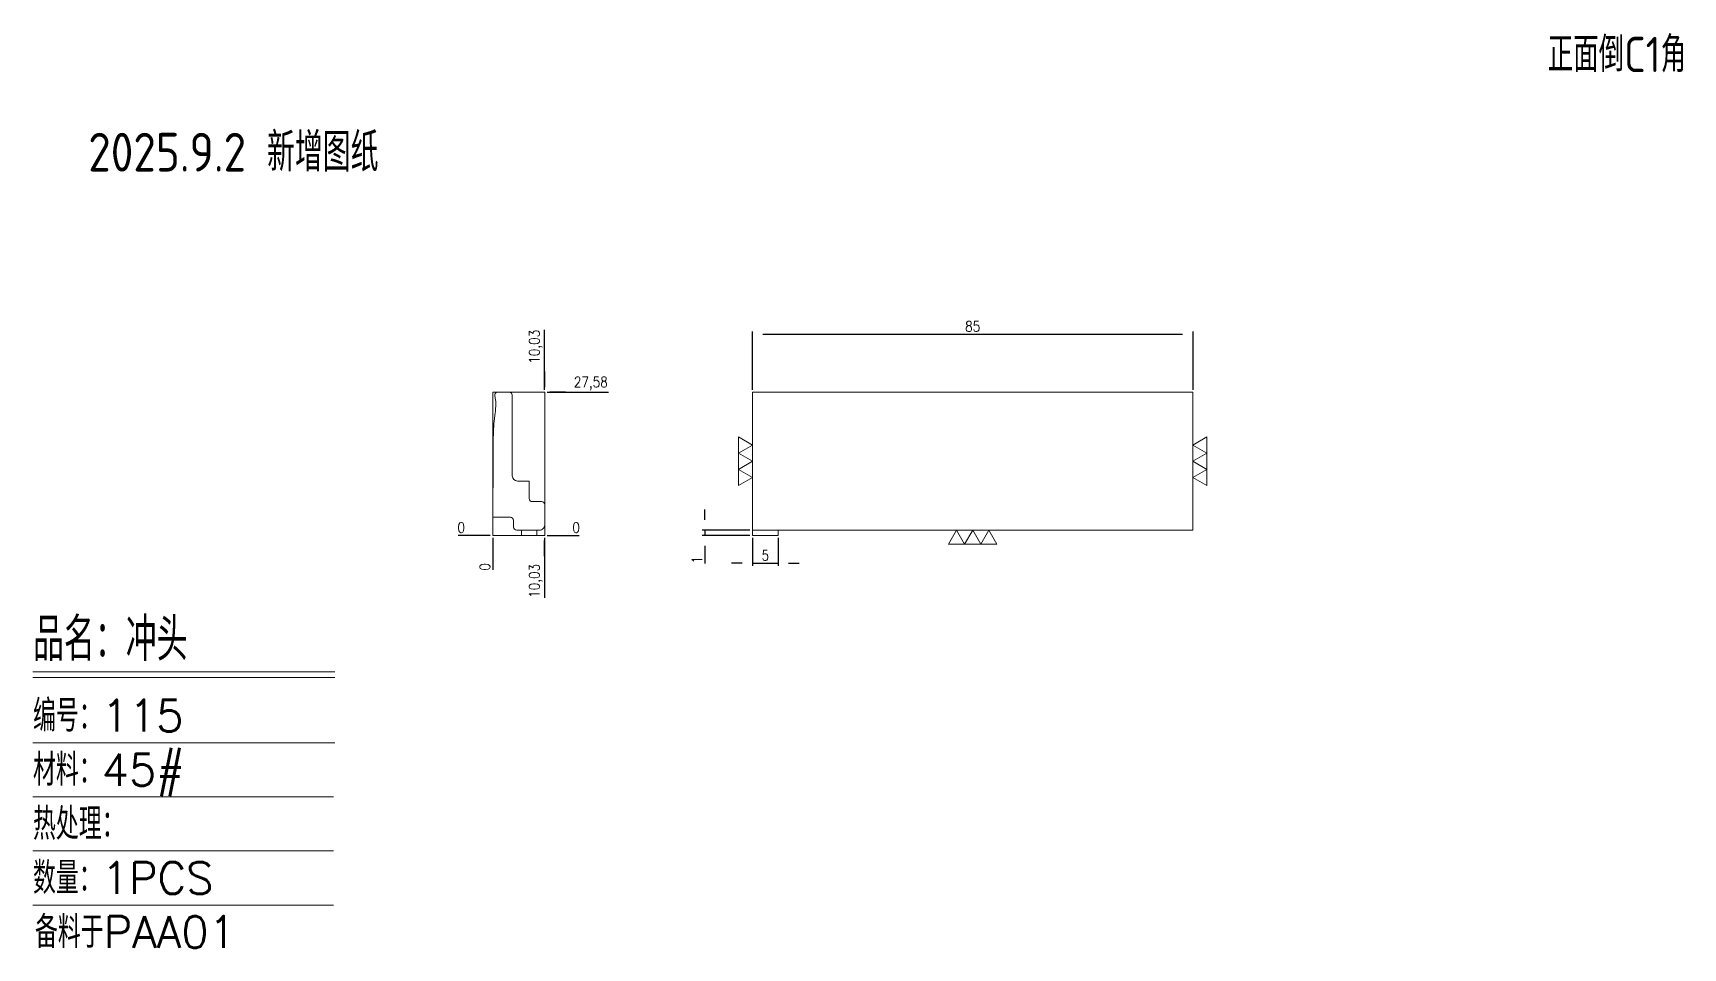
# Model space of a CAD drawing. Header units: millimetres. Extents: x 97923 to 98242, y 12038 to 12215.
import ezdxf
from ezdxf.enums import TextEntityAlignment as Align

# ---------------------------------------------------------------- set-up
doc = ezdxf.new("R2010")
doc.units = ezdxf.units.MM
doc.linetypes.add('DASHED', pattern=[0])
doc.linetypes.add('HIDDEN', pattern=[0])
for name, color, linetype in [('DIM', 4, 'Continuous'), ('L01AH', 252, 'Continuous'), ('PH', 255, 'Continuous'), ('PH_P', 2, 'Continuous'), ('TEXT', 4, 'Continuous')]:
    doc.layers.add(name, color=color, linetype=linetype)
doc.styles.add('chinesef_fs', font='simplex.shx', dxfattribs={"bigfont": 'gbcbig.shx'})
doc.styles.add('gbenor', font='gbenor.shx', dxfattribs={"bigfont": 'gbcbig.shx'})
doc.styles.get("Standard").update_dxf_attribs({"font": 'txt.shx', "width": 0.85, "bigfont": 'ctxt.shx'})
doc.dimstyles.new('T-2-WX', dxfattribs={"dimtxt": 2, "dimasz": 2, "dimexe": 0.5, "dimexo": 0.5, "dimgap": 0.5, "dimtad": 1, "dimtxsty": 'Standard', "dimblk": 'OPEN30', "dimcen": 0, "dimazin": 3, "dimtfac": 1, "dimtmove": 0, "dimatfit": 3, "dimldrblk": 'OPEN30', "dimlwd": -1, "dimlwe": -1})

# ---------------------------------------------------------------- blocks, each defined once
blk = doc.blocks.new('*D7579')
at = {"layer": 'Defpoints', "color": 0}
for p in [(98012.06, 12117.86), (98022.09, 12117.86), (98027.09, 12117.86)]:
    blk.add_point(p, dxfattribs=at)
at = {"layer": 'DIM', "color": 0}
blk.add_line((98022.59, 12117.86), (98028.72, 12117.86), dxfattribs=at)
at = {"layer": 'DIM', "color": 0, "lineweight": 5, "insert": (98028.16, 12119.36), "char_height": 2, "attachment_point": 5}
blk.add_mtext('0', dxfattribs=at)
blk = doc.blocks.new('_Open30')
blk = doc.blocks.new('*D7580')
at = {"layer": 'Defpoints', "color": 0}
for p in [(98022.09, 12145.44), (98027.09, 12145.44), (98012.06, 12117.86)]:
    blk.add_point(p, dxfattribs=at)
at = {"layer": 'DIM', "color": 0}
for p, q in [((98022.59, 12145.44), (98026.09, 12145.44)), ((98026.09, 12145.44), (98023.09, 12145.44)), ((98023.09, 12145.44), (98034.39, 12145.44))]:
    blk.add_line(p, q, dxfattribs=at)
at = {"layer": 'DIM', "color": 0, "lineweight": 5, "insert": (98030.99, 12147.13), "char_height": 2, "attachment_point": 5}
blk.add_mtext('27,58', dxfattribs=at)
blk = doc.blocks.new('*D7581')
at = {"layer": 'Defpoints', "color": 0}
for p in [(98007.06, 12117.86), (98012.06, 12117.86), (98012.06, 12117.86)]:
    blk.add_point(p, dxfattribs=at)
at = {"layer": 'DIM', "color": 0}
blk.add_line((98011.56, 12117.86), (98005.43, 12117.86), dxfattribs=at)
at = {"layer": 'DIM', "color": 0, "lineweight": 5, "insert": (98005.99, 12119.36), "char_height": 2, "attachment_point": 5}
blk.add_mtext('0', dxfattribs=at)
blk = doc.blocks.new('*D7582')
at = {"layer": 'Defpoints', "color": 0}
for p in [(98012.06, 12117.86), (98022.09, 12117.86), (98022.09, 12112.86)]:
    blk.add_point(p, dxfattribs=at)
at = {"layer": 'DIM', "color": 0}
for p, q in [((98022.09, 12117.36), (98022.09, 12113.86)), ((98022.09, 12113.86), (98022.09, 12116.86)), ((98022.09, 12116.86), (98022.09, 12105.8))]:
    blk.add_line(p, q, dxfattribs=at)
at = {"layer": 'DIM', "color": 0, "lineweight": 5, "insert": (98020.4, 12109.08), "char_height": 2, "attachment_point": 5, "rotation": 90}
blk.add_mtext('10,03', dxfattribs=at)
blk = doc.blocks.new('*D7583')
at = {"layer": 'Defpoints', "color": 0}
for p in [(98012.06, 12117.86), (98012.06, 12117.86), (98012.06, 12112.86)]:
    blk.add_point(p, dxfattribs=at)
at = {"layer": 'DIM', "color": 0}
blk.add_line((98012.06, 12117.36), (98012.06, 12111.23), dxfattribs=at)
at = {"layer": 'DIM', "color": 0, "lineweight": 5, "insert": (98010.56, 12111.79), "char_height": 2, "attachment_point": 5, "rotation": 90}
blk.add_mtext('0', dxfattribs=at)
blk = doc.blocks.new('*D7584')
at = {"layer": 'Defpoints', "color": 0}
for p in [(98022.09, 12150.44), (98022.09, 12145.44), (98012.06, 12117.86)]:
    blk.add_point(p, dxfattribs=at)
at = {"layer": 'DIM', "color": 0}
for p, q in [((98022.09, 12146.44), (98022.09, 12157.5)), ((98022.09, 12145.94), (98022.09, 12149.44)), ((98022.09, 12149.44), (98022.09, 12146.44))]:
    blk.add_line(p, q, dxfattribs=at)
at = {"layer": 'DIM', "color": 0, "lineweight": 5, "insert": (98020.4, 12154.22), "char_height": 2, "attachment_point": 5, "rotation": 90}
blk.add_mtext('10,03', dxfattribs=at)
blk = doc.blocks.new('*D7585')
at = {"layer": 'Defpoints', "color": 0}
for p in [(98147.16, 12156.65), (98062.16, 12145.44), (98147.16, 12145.44)]:
    blk.add_point(p, dxfattribs=at)
at = {"layer": 'DIM', "color": 0}
for p, q in [((98062.16, 12145.94), (98062.16, 12157.15)), ((98064.16, 12156.65), (98145.16, 12156.65)), ((98147.16, 12145.94), (98147.16, 12157.15))]:
    blk.add_line(p, q, dxfattribs=at)
at = {"layer": 'DIM', "color": 0, "lineweight": 5, "insert": (98104.66, 12158.15), "char_height": 2, "attachment_point": 5}
blk.add_mtext('85', dxfattribs=at)
blk = doc.blocks.new('*D7586')
at = {"layer": 'Defpoints', "color": 0}
for p in [(98062.16, 12117.86), (98067.16, 12117.86), (98067.16, 12112.49)]:
    blk.add_point(p, dxfattribs=at)
at = {"layer": 'DIM', "color": 0}
for p, q in [((98062.16, 12117.36), (98062.16, 12111.99)), ((98067.16, 12117.36), (98067.16, 12111.99)), ((98060.16, 12112.49), (98058.16, 12112.49)), ((98062.16, 12112.49), (98067.16, 12112.49)), ((98069.16, 12112.49), (98071.16, 12112.49))]:
    blk.add_line(p, q, dxfattribs=at)
at = {"layer": 'DIM', "color": 0, "lineweight": 5, "insert": (98064.66, 12113.99), "char_height": 2, "attachment_point": 5}
blk.add_mtext('5', dxfattribs=at)
blk = doc.blocks.new('*D7587')
at = {"layer": 'Defpoints', "color": 0}
for p in [(98052.96, 12117.86), (98062.16, 12118.86), (98062.16, 12117.86)]:
    blk.add_point(p, dxfattribs=at)
at = {"layer": 'DIM', "color": 0}
for p, q in [((98052.96, 12120.86), (98052.96, 12122.86)), ((98061.66, 12118.86), (98052.46, 12118.86)), ((98061.66, 12117.86), (98052.46, 12117.86)), ((98052.96, 12118.86), (98052.96, 12117.86)), ((98052.96, 12115.86), (98052.96, 12112.46))]:
    blk.add_line(p, q, dxfattribs=at)
at = {"layer": 'DIM', "color": 0, "lineweight": 5, "insert": (98051.46, 12113.16), "char_height": 2, "attachment_point": 5, "rotation": 90}
blk.add_mtext('1', dxfattribs=at)

msp = doc.modelspace()

# ---------------------------------------------------------------- linework, layer by layer
at = {"layer": 'DIM', "color": 4, "linetype": 'Continuous', "lineweight": 5}
for p, q in [((97923.386, 12091.521), (97981.635, 12091.521)), ((97923.386, 12090.447), (97981.635, 12090.447)), ((97923.386, 12077.872), (97981.635, 12077.872)), ((97923.386, 12067.443), (97981.382, 12067.443)), ((97923.386, 12057.015), (97981.382, 12057.015)), ((97923.386, 12046.586), (97981.382, 12046.586))]:
    msp.add_line(p, q, dxfattribs=at)
at = {"layer": 'L01AH', "color": 8, "linetype": 'DASHED', "lineweight": 5}
msp.add_lwpolyline([(98012.061, 12117.86), (98022.091, 12117.86), (98022.091, 12145.44), (98012.061, 12145.44)], close=True, dxfattribs=at)
at = {"layer": 'PH_P', "linetype": 'HIDDEN', "lineweight": 5}
msp.add_line((98017.591, 12118.86), (98020.591, 12118.86), dxfattribs=at)
at = {"layer": 'PH_P', "linetype": 'Continuous', "lineweight": 5}
msp.add_lwpolyline([(98020.591, 12118.86), (98021.091, 12118.86, 0.4142136), (98022.091, 12119.86), (98022.091, 12123.76, 0.4142136), (98021.491, 12124.36), (98019.691, 12124.36, -0.4142136), (98019.091, 12124.96), (98019.091, 12128.34), (98016.84, 12128.34, -0.4136808), (98015.84, 12129.338), (98015.812, 12144.941, 0.419624), (98015.302, 12145.44), (98012.829, 12145.39, 0.4708973), (98012.446, 12144.907), (98012.567, 12144.339, -0.0755746), (98012.673, 12142.962), (98012.657, 12142.679, -0.0150813), (98012.538, 12141.472), (98012.412, 12140.367, 0.0232012), (98012.17, 12136.238), (98012.143, 12132.607), (98012.061, 12121.36), (98015.491, 12121.36, -0.4142136), (98016.091, 12120.76), (98016.091, 12119.46, 0.4142136), (98016.691, 12118.86), (98017.591, 12118.86), (98017.591, 12117.86), (98020.591, 12117.86)], format="xyb", close=True, dxfattribs=at)
msp.add_lwpolyline([(98062.157, 12117.86), (98062.157, 12118.86), (98067.157, 12118.86), (98067.157, 12117.86)], close=True, dxfattribs=at)
at = {"layer": 'TEXT', "color": 2, "lineweight": 5}
msp.add_lwpolyline([(98062.157, 12145.44), (98147.157, 12145.44), (98147.157, 12118.86), (98062.157, 12118.86)], close=True, dxfattribs=at)
at = {"layer": 'TEXT', "lineweight": 5}
for points in [[(98059.457, 12136.827), (98062.157, 12135.268), (98059.457, 12133.709), (98062.157, 12132.15), (98059.457, 12130.592), (98062.157, 12129.033), (98059.457, 12127.474), (98059.457, 12136.827)], [(98149.857, 12127.474), (98147.157, 12129.033), (98149.857, 12130.592), (98147.157, 12132.15), (98149.857, 12133.709), (98147.157, 12135.268), (98149.857, 12136.827), (98149.857, 12127.474)], [(98099.981, 12116.16), (98101.54, 12118.86), (98103.098, 12116.16), (98104.657, 12118.86), (98106.216, 12116.16), (98107.775, 12118.86), (98109.334, 12116.16), (98099.981, 12116.16)]]:
    msp.add_lwpolyline(points, close=True, dxfattribs=at)

# ---------------------------------------------------------------- texts
at = {"layer": 'DIM', "color": 3, "linetype": 'Continuous', "lineweight": 5, "style": 'chinesef_fs'}
for s, height, p in [('品名：冲头', 8.2814, (97923.386, 12093.668)), ('编号：115', 6.1344, (97923.386, 12080.019)), ('材料：45#', 6.1344, (97923.386, 12069.59)), ('热处理： ', 6.1344, (97923.386, 12059.162)), ('数量：1PCS', 6.1344, (97923.386, 12048.733)), ('备料于PAA01', 6.1344, (97923.76, 12038.305))]:
    msp.add_text(s, height=height, dxfattribs=at).set_placement(p)
at = {"layer": 'PH', "color": 6, "linetype": 'Continuous', "lineweight": 5, "style": 'gbenor'}
msp.add_text('2025.9.2 新增图纸', height=7.46496, dxfattribs=at).set_placement((97962.041, 12192.139), align=Align.MIDDLE)
at = {"layer": 'TEXT', "color": 4, "lineweight": 5, "style": 'gbenor'}
msp.add_text('正面倒C1角', height=6.8134, dxfattribs=at).set_placement((98215.6, 12207.171))

# ---------------------------------------------------------------- dimensions: what is measured, and where the dimension line sits
at = {"layer": 'DIM', "lineweight": 5}
for base, p1, p2, picture, middle in [((98147.157, 12156.65), (98062.157, 12145.44), (98147.157, 12145.44), '*D7585', (98104.657, 12158.15)), ((98067.157, 12112.492), (98062.157, 12117.86), (98067.157, 12117.86), '*D7586', (98064.657, 12113.992))]:
    dim = msp.add_linear_dim(base=base, p1=p1, p2=p2, dimstyle='T-2-WX', dxfattribs=at)
    dim.commit()
    dim.dimension.update_dxf_attribs({"geometry": picture, "text_midpoint": middle})
for feature_location, offset, dtype, origin, picture, middle in [((98022.091, 12145.44), (0, 5), 1, (98012.061, 12117.86), '*D7584', (98020.4, 12154.219)), ((98022.091, 12145.44), (5, 0), 0, (98012.061, 12117.86), '*D7580', (98030.991, 12147.131)), ((98012.060759619, 12117.860480909), (-5, 0), 0, (98012.060759619, 12117.860480909), '*D7581', (98005.994092953, 12119.360480909)), ((98012.060759619, 12117.860480909), (0, -5), 1, (98012.060759619, 12117.860480909), '*D7583', (98010.560759619, 12111.793814243)), ((98022.09085775, 12117.860480909), (5, 0), 0, (98012.060759619, 12117.860480909), '*D7579', (98028.157524417, 12119.360480909)), ((98022.091, 12117.86), (0, -5), 1, (98012.061, 12117.86), '*D7582', (98020.4, 12109.082))]:
    dim = msp.add_ordinate_dim(feature_location=feature_location, offset=offset, dtype=dtype, origin=origin, dimstyle='T-2-WX', dxfattribs=at)
    dim.commit()
    dim.dimension.update_dxf_attribs({"geometry": picture, "text_midpoint": middle})
dim = msp.add_linear_dim(base=(98052.963, 12117.86), p1=(98062.157, 12118.86), p2=(98062.157, 12117.86), angle=90, dimstyle='T-2-WX', dxfattribs=at)
dim.commit()
dim.dimension.update_dxf_attribs({"geometry": '*D7587', "text_midpoint": (98051.463, 12113.158)})

doc.saveas('drawing.dxf')
